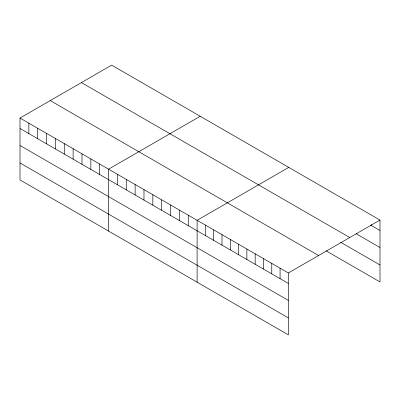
<?xml version="1.0" encoding="UTF-8"?>
<svg xmlns="http://www.w3.org/2000/svg" width="400" height="400" viewBox="0 0 400 400"><rect width="100%" height="100%" fill="white"/><g stroke="black" fill="none" stroke-linecap="round" stroke-linejoin="round"><path stroke-width="0.6" d="M20 118.05L288.35 272.98L288.35 334.865L20 179.935L20 118.05L111.65 65.135L380 220.065L380 281.95L326.085 250.825M200.205 116.265L108.555 169.175L108.555 231.06M288.76 167.39L197.11 220.305L197.11 282.19M288.35 272.98L380 220.065M370.67 225.135L380 230.525M356.155 233.725L380 247.495M81.405 82.595L349.755 237.53M340.6 242.235L380 264.98M50.245 100.585L318.595 255.52M20 128.505L288.35 283.435M20 145.475L288.35 300.405M20 162.96L288.35 317.895M371.705 224.505L371.705 225.735M280.06 268.19L280.06 278.645M271.765 263.4L271.765 273.86M263.47 258.615L263.47 269.07M255.175 253.825L255.175 264.28M246.88 249.035L246.88 259.49M238.585 244.245L238.585 254.705M230.29 239.46L230.29 249.915M221.995 234.67L221.995 245.125M213.7 229.88L213.7 240.335M205.405 225.09L205.405 235.55M188.255 215.19L188.255 225.645M179.4 210.075L179.4 220.535M170.545 204.965L170.545 215.42M161.69 199.85L161.69 210.31M152.835 194.74L152.835 205.195M143.98 189.625L143.98 200.085M135.125 184.515L135.125 194.97M126.265 179.4L126.265 189.855M117.41 174.29L117.41 184.745M99.7 164.065L99.7 174.52M90.845 158.95L90.845 169.405M81.99 153.835L81.99 164.295M73.135 148.725L73.135 159.18M64.28 143.61L64.28 154.07M55.42 138.5L55.42 148.955M46.565 133.385L46.565 143.845M37.71 128.275L37.71 138.73M28.855 123.16L28.855 133.615"/></g></svg>
